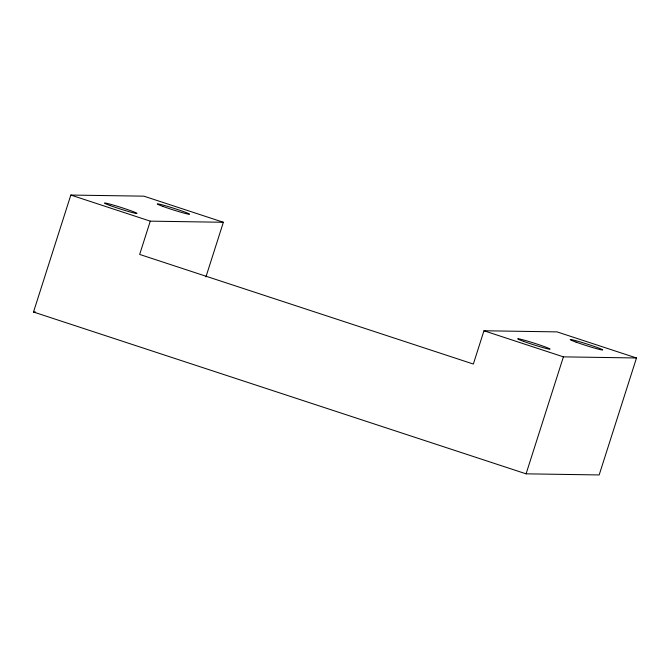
<?xml version="1.0" encoding="UTF-8"?>
<svg xmlns="http://www.w3.org/2000/svg" width="670" height="670" viewBox="0 0 670 670"><rect width="100%" height="100%" fill="white"/><g stroke="black" fill="none" stroke-linecap="round" stroke-linejoin="round"><path stroke-width="1" d="M223.37 222.272L150.281 221.15L139.661 254.433L473.347 364.045L483.966 330.762L557.055 331.885L636.5 357.981L599.173 474.946L526.084 473.832L33.5 312.019L70.827 195.054L143.916 196.168L223.37 222.272L205.924 276.928M526.084 473.832L563.411 356.859L636.5 357.981M33.5 312.019L35.585 312.053M70.827 195.054L150.281 221.15M483.966 330.762L563.411 356.859M523.446 341.323A16.959 0.854 17.7 0 0 549.81 349.187A16.959 0.854 17.7 0 0 528.504 341.399A16.959 0.854 17.7 0 0 523.446 341.323M162.936 206.41A16.959 0.854 17.7 0 0 189.3 214.283A16.959 0.854 17.7 0 0 167.994 206.494A16.959 0.854 17.7 0 0 162.936 206.41M110.307 205.606A16.959 0.854 17.7 0 0 136.68 213.479A16.959 0.854 17.7 0 0 115.374 205.682A16.959 0.854 17.7 0 0 110.307 205.606M576.066 342.127A16.959 0.854 17.7 0 0 602.431 349.991A16.959 0.854 17.7 0 0 581.133 342.203A16.959 0.854 17.7 0 0 576.066 342.127"/></g></svg>
